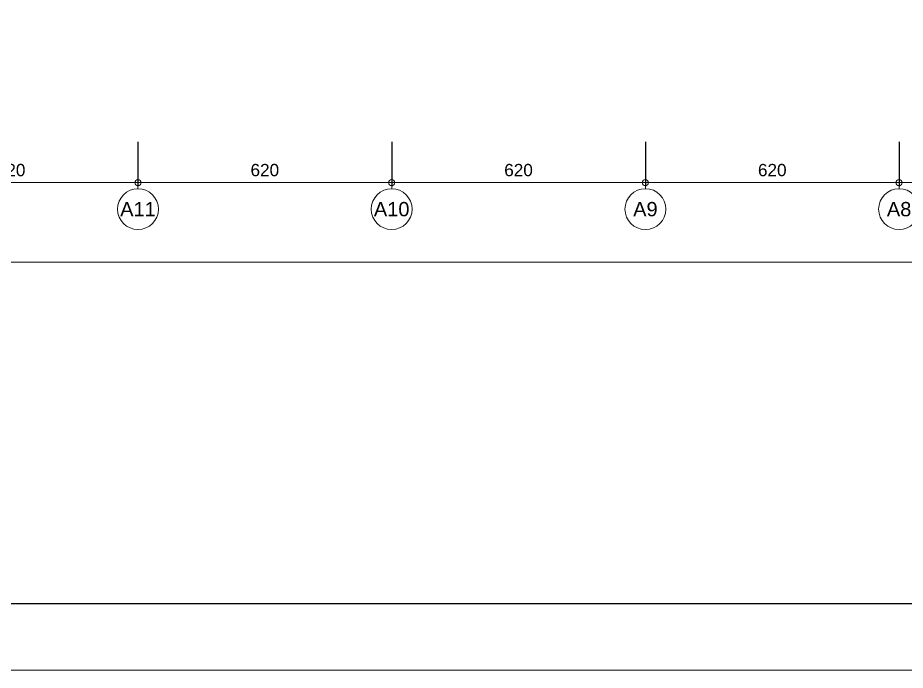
# Model space of a CAD drawing. Header units: millimetres. Extents: x -16 to 103, y -17 to 67.
# Drawn here: x 9.46 to 31.15, y -16.96 to -1.01 of the extents above; entities that cross this region are included whole.
import ezdxf
from ezdxf.enums import TextEntityAlignment as Align

# ---------------------------------------------------------------- set-up
doc = ezdxf.new("R2010")
doc.units = ezdxf.units.MM
doc.layers.get('defpoints').update_dxf_attribs({"color": 1})
for name, color, linetype, lineweight in [('KOP', 7, 'Continuous', 20), ('KOP GARIS', 1, 'Continuous', 30), ('u', 6, 'Continuous', 20)]:
    doc.layers.add(name, color=color, linetype=linetype, lineweight=lineweight)
doc.styles.add('S', font='simplex', dxfattribs={"width": 0.75})
doc.styles.get("Standard").update_dxf_attribs({"font": 'arial.ttf'})
doc.dimstyles.new('sk-100', dxfattribs={"dimtxt": 0.3, "dimasz": 0.15, "dimexe": 0.1, "dimexo": 0, "dimgap": 0.15, "dimtad": 1, "dimdec": 0, "dimlfac": 100, "dimzin": 0, "dimdsep": 46, "dimtxsty": 'Standard', "dimblk": 'BULAT', "dimcen": 0.09, "dimclrd": 256, "dimclre": 256, "dimclrt": 256, "dimadec": 0, "dimazin": 0, "dimtfac": 1, "dimtdec": 0, "dimtofl": 0, "dimtmove": 0, "dimatfit": 3, "dimldrblk": 'BULAT', "dimfxl": 0, "dimtolj": 1, "dimtzin": 0, "dimlwd": -1, "dimarcsym": 0})

# ---------------------------------------------------------------- blocks, each defined once
blk = doc.blocks.new('KOPA2-TPAK r')
at = {"layer": 'KOP'}
blk.add_lwpolyline([(0, 0), (59.4, 0), (59.4, 42.135), (0, 42.135)], close=True, dxfattribs=at)
at = {"layer": 'KOP GARIS'}
blk.add_lwpolyline([(0.815, 0.815), (58.585, 0.815), (58.585, 41.32), (0.815, 41.32)], close=True, dxfattribs=at)
at = {"layer": 'KOP'}
for p in [(51.864, 6.612), (51.864, 6.212), (51.864, 5.812)]:
    blk.add_attdef('JUDUL', p, '', height=0.25, dxfattribs=at)
for tag, p in [('SKALA', (51.816, 4.913)), ('SKALA', (51.816, 4.602)), ('SKALA', (51.816, 4.312)), ('AR-00', (57.749, 3.195))]:
    blk.add_attdef(tag, text='', height=0.172, dxfattribs=at).set_placement(p, align=Align.MIDDLE_CENTER)
blk = doc.blocks.new('BULAT')
for p, q in [((-1, 0), (1, 0)), ((0, -1), (0, 1))]:
    blk.add_line(p, q)
blk.add_circle((0, 0), 0.5)
blk = doc.blocks.new('*D26')
at = {"layer": 'defpoints', "color": 0, "transparency": 16777216}
for p in [(31, -4.039), (37.2, -4.039), (31, -5.039)]:
    blk.add_point(p, dxfattribs=at)
at = {"layer": 'u', "lineweight": -2, "transparency": 16777216}
for p, q in [((31, -4.039), (31, -5.139)), ((37.2, -4.039), (37.2, -5.139))]:
    blk.add_line(p, q, dxfattribs=at)
at = {"layer": 'u', "transparency": 16777216}
blk.add_line((37.05, -5.039), (31.15, -5.039), dxfattribs=at)
at = {"layer": 'u', "transparency": 16777216, "xscale": 0.15, "yscale": 0.15, "zscale": 0.15, "rotation": 180}
blk.add_blockref('BULAT', (31, -5.039), dxfattribs=at)
at = {"layer": 'u', "transparency": 16777216, "xscale": 0.15, "yscale": 0.15, "zscale": 0.15}
blk.add_blockref('BULAT', (37.2, -5.039), dxfattribs=at)
at = {"layer": 'u', "transparency": 16777216, "insert": (34.1, -4.735), "char_height": 0.3, "attachment_point": 5}
blk.add_mtext('\\A1;620', dxfattribs=at)
blk = doc.blocks.new('*D27')
at = {"layer": 'defpoints', "color": 0, "transparency": 16777216}
for p in [(24.8, -4.039), (31, -4.039), (24.8, -5.039)]:
    blk.add_point(p, dxfattribs=at)
at = {"layer": 'u', "lineweight": -2, "transparency": 16777216}
for p, q in [((24.8, -4.039), (24.8, -5.139)), ((31, -4.039), (31, -5.139))]:
    blk.add_line(p, q, dxfattribs=at)
at = {"layer": 'u', "transparency": 16777216}
blk.add_line((30.85, -5.039), (24.95, -5.039), dxfattribs=at)
at = {"layer": 'u', "transparency": 16777216, "xscale": 0.15, "yscale": 0.15, "zscale": 0.15, "rotation": 180}
blk.add_blockref('BULAT', (24.8, -5.039), dxfattribs=at)
at = {"layer": 'u', "transparency": 16777216, "xscale": 0.15, "yscale": 0.15, "zscale": 0.15}
blk.add_blockref('BULAT', (31, -5.039), dxfattribs=at)
at = {"layer": 'u', "transparency": 16777216, "insert": (27.9, -4.735), "char_height": 0.3, "attachment_point": 5}
blk.add_mtext('\\A1;620', dxfattribs=at)
blk = doc.blocks.new('*D28')
at = {"layer": 'defpoints', "color": 0, "transparency": 16777216}
for p in [(18.6, -4.039), (24.8, -4.039), (18.6, -5.039)]:
    blk.add_point(p, dxfattribs=at)
at = {"layer": 'u', "lineweight": -2, "transparency": 16777216}
for p, q in [((18.6, -4.039), (18.6, -5.139)), ((24.8, -4.039), (24.8, -5.139))]:
    blk.add_line(p, q, dxfattribs=at)
at = {"layer": 'u', "transparency": 16777216}
blk.add_line((24.65, -5.039), (18.75, -5.039), dxfattribs=at)
at = {"layer": 'u', "transparency": 16777216, "xscale": 0.15, "yscale": 0.15, "zscale": 0.15, "rotation": 180}
blk.add_blockref('BULAT', (18.6, -5.039), dxfattribs=at)
at = {"layer": 'u', "transparency": 16777216, "xscale": 0.15, "yscale": 0.15, "zscale": 0.15}
blk.add_blockref('BULAT', (24.8, -5.039), dxfattribs=at)
at = {"layer": 'u', "transparency": 16777216, "insert": (21.7, -4.735), "char_height": 0.3, "attachment_point": 5}
blk.add_mtext('\\A1;620', dxfattribs=at)
blk = doc.blocks.new('*D29')
at = {"layer": 'defpoints', "color": 0, "transparency": 16777216}
for p in [(12.4, -4.039), (18.6, -4.039), (12.4, -5.039)]:
    blk.add_point(p, dxfattribs=at)
at = {"layer": 'u', "lineweight": -2, "transparency": 16777216}
for p, q in [((12.4, -4.039), (12.4, -5.139)), ((18.6, -4.039), (18.6, -5.139))]:
    blk.add_line(p, q, dxfattribs=at)
at = {"layer": 'u', "transparency": 16777216}
blk.add_line((18.45, -5.039), (12.55, -5.039), dxfattribs=at)
at = {"layer": 'u', "transparency": 16777216, "xscale": 0.15, "yscale": 0.15, "zscale": 0.15, "rotation": 180}
blk.add_blockref('BULAT', (12.4, -5.039), dxfattribs=at)
at = {"layer": 'u', "transparency": 16777216, "xscale": 0.15, "yscale": 0.15, "zscale": 0.15}
blk.add_blockref('BULAT', (18.6, -5.039), dxfattribs=at)
at = {"layer": 'u', "transparency": 16777216, "insert": (15.5, -4.735), "char_height": 0.3, "attachment_point": 5}
blk.add_mtext('\\A1;620', dxfattribs=at)
blk = doc.blocks.new('*D30')
at = {"layer": 'defpoints', "color": 0, "transparency": 16777216}
for p in [(6.2, -4.039), (12.4, -4.039), (6.2, -5.039)]:
    blk.add_point(p, dxfattribs=at)
at = {"layer": 'u', "lineweight": -2, "transparency": 16777216}
for p, q in [((6.2, -4.039), (6.2, -5.139)), ((12.4, -4.039), (12.4, -5.139))]:
    blk.add_line(p, q, dxfattribs=at)
at = {"layer": 'u', "transparency": 16777216}
blk.add_line((12.25, -5.039), (6.35, -5.039), dxfattribs=at)
at = {"layer": 'u', "transparency": 16777216, "xscale": 0.15, "yscale": 0.15, "zscale": 0.15, "rotation": 180}
blk.add_blockref('BULAT', (6.2, -5.039), dxfattribs=at)
at = {"layer": 'u', "transparency": 16777216, "xscale": 0.15, "yscale": 0.15, "zscale": 0.15}
blk.add_blockref('BULAT', (12.4, -5.039), dxfattribs=at)
at = {"layer": 'u', "transparency": 16777216, "insert": (9.3, -4.735), "char_height": 0.3, "attachment_point": 5}
blk.add_mtext('\\A1;620', dxfattribs=at)
blk = doc.blocks.new('*D32')
at = {"layer": 'defpoints', "color": 0, "transparency": 16777216}
for p in [(0, -6.189), (74.4, -6.189), (0, -6.989)]:
    blk.add_point(p, dxfattribs=at)
at = {"layer": 'u', "lineweight": -2, "transparency": 16777216}
for p, q in [((0, -6.189), (0, -7.089)), ((74.4, -6.189), (74.4, -7.089))]:
    blk.add_line(p, q, dxfattribs=at)
at = {"layer": 'u', "transparency": 16777216}
blk.add_line((74.25, -6.989), (0.15, -6.989), dxfattribs=at)
at = {"layer": 'u', "transparency": 16777216, "xscale": 0.15, "yscale": 0.15, "zscale": 0.15, "rotation": 180}
blk.add_blockref('BULAT', (0, -6.989), dxfattribs=at)
at = {"layer": 'u', "transparency": 16777216, "xscale": 0.15, "yscale": 0.15, "zscale": 0.15}
blk.add_blockref('BULAT', (74.4, -6.989), dxfattribs=at)
at = {"layer": 'u', "transparency": 16777216, "insert": (37.2, -6.685), "char_height": 0.3, "attachment_point": 5}
blk.add_mtext('\\A1;7440', dxfattribs=at)
blk = doc.blocks.new('NAV')
blk.add_circle((0, -0.4), 0.4)
at = {"style": 'S', "width": 0.75, "flags": 4}
blk.add_attdef('AV', text='', height=0.3, dxfattribs=at).set_placement((0, -0.4), align=Align.MIDDLE)

msp = doc.modelspace()

# ---------------------------------------------------------------- block references
at = {"layer": 'KOP', "xscale": 2, "yscale": 2, "zscale": 2}
msp.add_blockref('KOPA2-TPAK r', (-16.075, -16.9647), dxfattribs=at)
at = {"layer": 'u'}
ref = msp.add_blockref('NAV', (12.4, -5.1886), dxfattribs=dict(at, xscale=-1.25, yscale=1.25, zscale=1.25))
ref.add_attrib('AV', 'A11', dxfattribs={"layer": '0', "height": 0.35, "flags": 4}).set_placement((12.4, -5.6886), align=Align.MIDDLE)
ref = msp.add_blockref('NAV', (18.6, -5.1886), dxfattribs=dict(at, xscale=-1.25, yscale=1.25, zscale=1.25))
ref.add_attrib('AV', 'A10', dxfattribs={"layer": '0', "height": 0.35, "flags": 4}).set_placement((18.6, -5.6886), align=Align.MIDDLE)
ref = msp.add_blockref('NAV', (24.8, -5.1886), dxfattribs=dict(at, xscale=-1.25, yscale=1.25, zscale=1.25))
ref.add_attrib('AV', 'A9', dxfattribs={"layer": '0', "height": 0.35, "flags": 4}).set_placement((24.8, -5.6886), align=Align.MIDDLE)
ref = msp.add_blockref('NAV', (31, -5.1886), dxfattribs=dict(at, xscale=-1.25, yscale=1.25, zscale=1.25))
ref.add_attrib('AV', 'A8', dxfattribs={"layer": '0', "height": 0.35, "flags": 4}).set_placement((31, -5.6886), align=Align.MIDDLE)

# ---------------------------------------------------------------- dimensions: what is measured, and where the dimension line sits
for base, p1, p2, picture, middle in [((6.2, -5.0386), (12.4, -4.0386), (6.2, -4.0386), '*D30', (9.3, -5.0386)), ((12.4, -5.0386), (18.6, -4.0386), (12.4, -4.0386), '*D29', (15.5, -5.0386)), ((18.6, -5.0386), (24.8, -4.0386), (18.6, -4.0386), '*D28', (21.7, -5.0386)), ((24.8, -5.0386), (31, -4.0386), (24.8, -4.0386), '*D27', (27.9, -5.0386)), ((31, -5.0386), (37.2, -4.0386), (31, -4.0386), '*D26', (34.1, -5.0386)), ((0, -6.9886), (74.4, -6.1886), (0, -6.1886), '*D32', (37.2, -6.9886))]:
    dim = msp.add_linear_dim(base=base, p1=p1, p2=p2, angle=180, dimstyle='sk-100', dxfattribs=at)
    dim.commit()
    dim.dimension.update_dxf_attribs({"geometry": picture, "text_midpoint": middle, "dimtype": 160})

doc.saveas('drawing.dxf')
